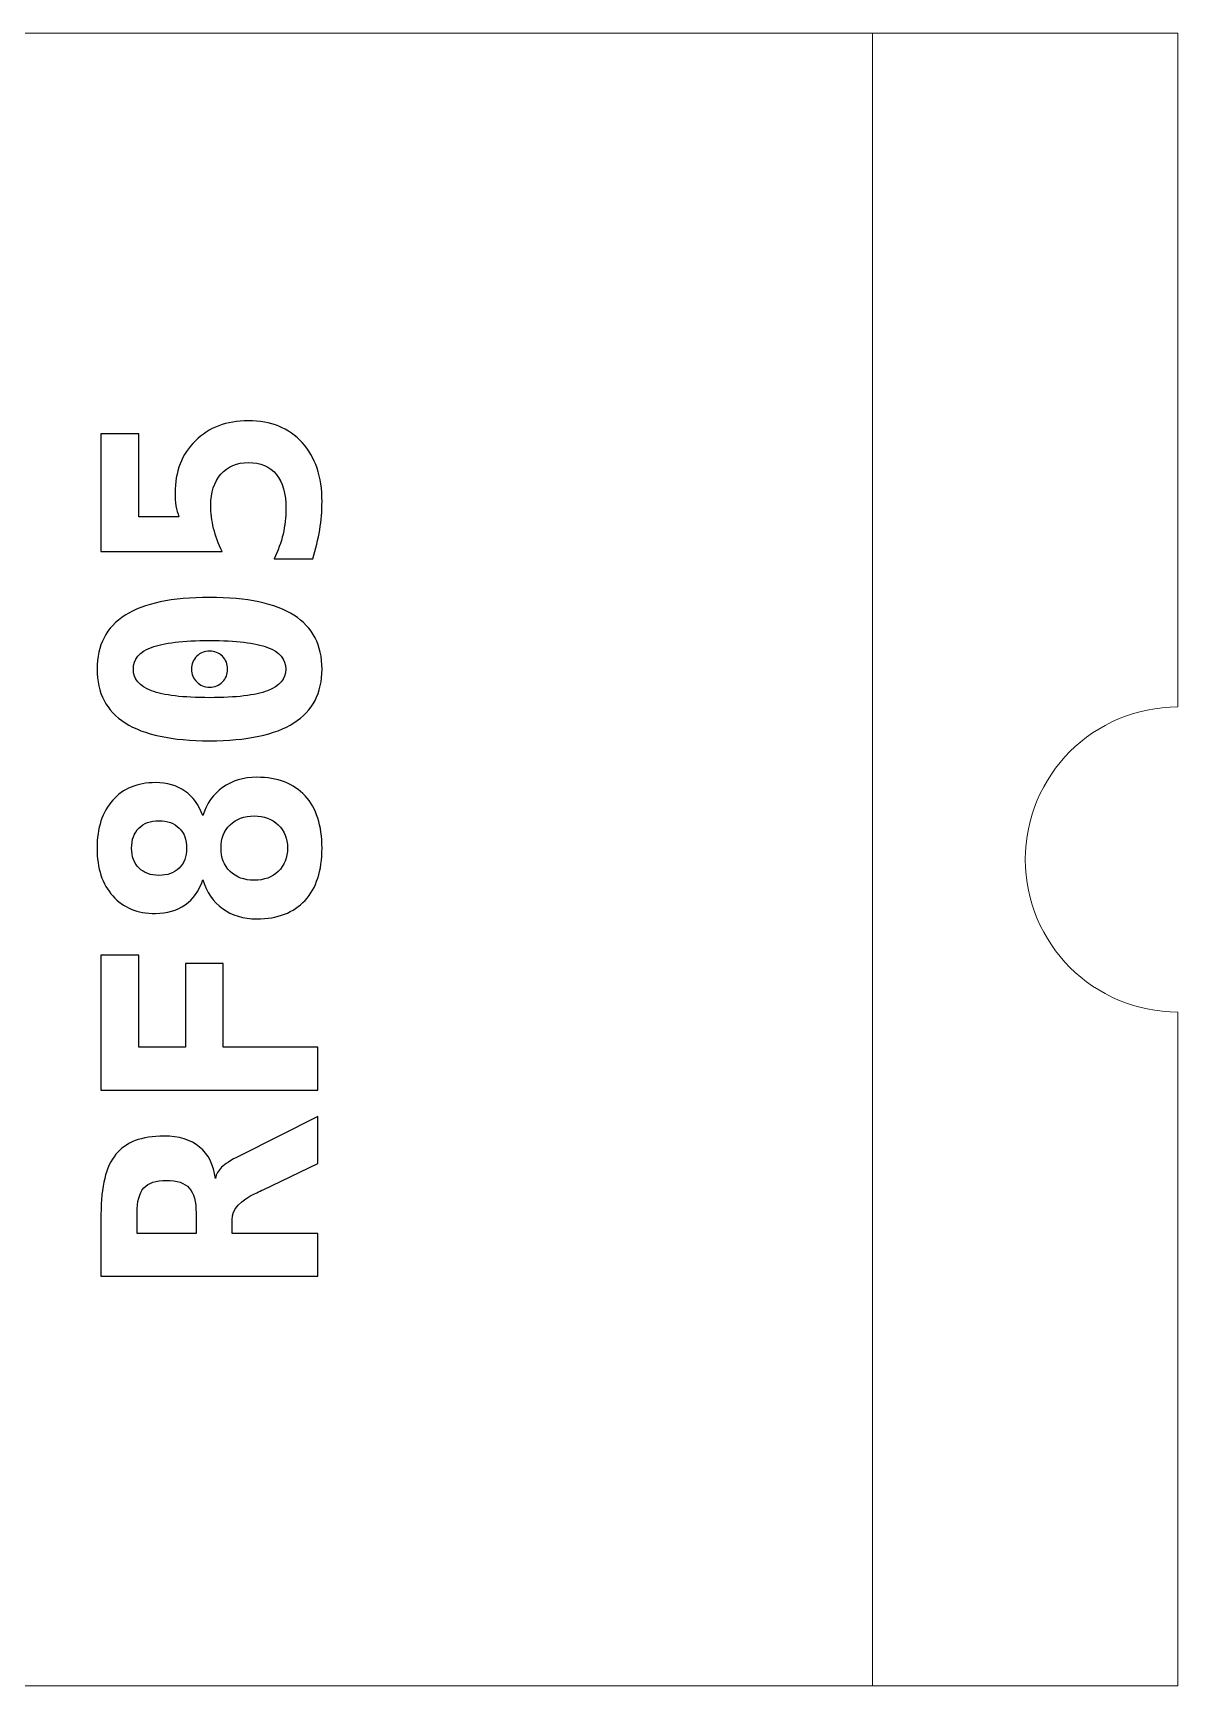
# Model space of a CAD drawing. Header units: centimetres. Extents: x -10.725 to -10.275, y -15.013 to -14.688.
# Drawn here: x -10.5 to -10.275, y -15.0125 to -14.6875 of the extents above; entities that cross this region are included whole.
import ezdxf

# ---------------------------------------------------------------- set-up
doc = ezdxf.new("R2010")
doc.units = ezdxf.units.CM
doc.header["$MEASUREMENT"] = 0
doc.layers.add('Layer 1', color=7, linetype='Continuous')

msp = doc.modelspace()

# ---------------------------------------------------------------- linework, layer by layer
at = {"layer": 'Layer 1', "color": 7, "lineweight": 9}
msp.add_open_spline([(-10.725, -14.68754), (-10.725, -14.68754), (-10.275, -14.68754), (-10.275, -14.68754), (-10.275, -14.68754), (-10.275, -14.68754), (-10.275, -14.82004), (-10.275, -14.82004), (-10.275, -14.82004), (-10.29157, -14.82004), (-10.305, -14.83347), (-10.305, -14.85004), (-10.305, -14.85004), (-10.305, -14.86661), (-10.29157, -14.88004), (-10.275, -14.88004), (-10.275, -14.88004), (-10.275, -14.88004), (-10.275, -15.01254), (-10.275, -15.01254), (-10.275, -15.01254), (-10.275, -15.01254), (-10.725, -15.01254), (-10.725, -15.01254), (-10.725, -15.01254), (-10.725, -15.01254), (-10.725, -14.88004), (-10.725, -14.88004), (-10.725, -14.88004), (-10.70843, -14.88004), (-10.695, -14.86661), (-10.695, -14.85004), (-10.695, -14.85004), (-10.695, -14.83347), (-10.70843, -14.82004), (-10.725, -14.82004), (-10.725, -14.82004), (-10.725, -14.82004), (-10.725, -14.68754), (-10.725, -14.68754)], degree=3, knots=[0, 0, 0, 0, 0.1, 0.1, 0.1, 0.1, 0.2, 0.2, 0.2, 0.2, 0.3, 0.3, 0.3, 0.3, 0.4, 0.4, 0.4, 0.4, 0.5, 0.5, 0.5, 0.5, 0.6, 0.6, 0.6, 0.6, 0.7, 0.7, 0.7, 0.7, 0.8, 0.8, 0.8, 0.8, 0.9, 0.9, 0.9, 0.9, 1, 1, 1, 1], dxfattribs=at)
at = {"layer": 'Layer 1', "color": 250, "lineweight": 9}
msp.add_open_spline([(-10.66502, -14.68754), (-10.66502, -14.68754), (-10.33503, -14.68754), (-10.33503, -14.68754), (-10.33503, -14.68754), (-10.33503, -14.68754), (-10.33503, -15.01254), (-10.33503, -15.01254), (-10.33503, -15.01254), (-10.33503, -15.01254), (-10.66502, -15.01254), (-10.66502, -15.01254), (-10.66502, -15.01254), (-10.66502, -15.01254), (-10.66502, -14.68754), (-10.66502, -14.68754)], degree=3, knots=[0, 0, 0, 0, 0.25, 0.25, 0.25, 0.25, 0.5, 0.5, 0.5, 0.5, 0.75, 0.75, 0.75, 0.75, 1, 1, 1, 1], dxfattribs=at)
at = {"layer": 'Layer 1', "color": 250}
for points, knots in [([(-10.48666, -14.78951), (-10.48666, -14.78951), (-10.48666, -14.76635), (-10.48666, -14.76635), (-10.48666, -14.76635), (-10.48666, -14.76635), (-10.47923, -14.76635), (-10.47923, -14.76635), (-10.47923, -14.76635), (-10.47923, -14.76635), (-10.47923, -14.78268), (-10.47923, -14.78268), (-10.47923, -14.78268), (-10.47923, -14.78268), (-10.47133, -14.78268), (-10.47133, -14.78268), (-10.47133, -14.78268), (-10.47159, -14.782), (-10.47179, -14.78126), (-10.47192, -14.78048), (-10.47192, -14.78048), (-10.47204, -14.7797), (-10.4721, -14.77888), (-10.4721, -14.778), (-10.4721, -14.778), (-10.4721, -14.77378), (-10.47077, -14.77035), (-10.46811, -14.76772), (-10.46811, -14.76772), (-10.46544, -14.7651), (-10.46198, -14.76378), (-10.45771, -14.76378), (-10.45771, -14.76378), (-10.45324, -14.76378), (-10.44971, -14.76521), (-10.44711, -14.76805), (-10.44711, -14.76805), (-10.44451, -14.7709), (-10.44321, -14.77477), (-10.44321, -14.77968), (-10.44321, -14.77968), (-10.44321, -14.78151), (-10.44337, -14.78336), (-10.44367, -14.78522), (-10.44367, -14.78522), (-10.44397, -14.78708), (-10.44443, -14.78899), (-10.44504, -14.79093), (-10.44504, -14.79093), (-10.44504, -14.79093), (-10.45263, -14.79093), (-10.45263, -14.79093), (-10.45263, -14.79093), (-10.45185, -14.78935), (-10.45127, -14.78772), (-10.45088, -14.78607), (-10.45088, -14.78607), (-10.45049, -14.7844), (-10.4503, -14.78272), (-10.4503, -14.78105), (-10.4503, -14.78105), (-10.4503, -14.77809), (-10.45093, -14.77583), (-10.4522, -14.77429), (-10.4522, -14.77429), (-10.45346, -14.77275), (-10.45529, -14.77198), (-10.45771, -14.77198), (-10.45771, -14.77198), (-10.45994, -14.77198), (-10.46172, -14.77275), (-10.46307, -14.77428), (-10.46307, -14.77428), (-10.4644, -14.77581), (-10.46508, -14.77785), (-10.46508, -14.78039), (-10.46508, -14.78039), (-10.46508, -14.78191), (-10.46489, -14.78341), (-10.46452, -14.78493), (-10.46452, -14.78493), (-10.46415, -14.78644), (-10.46359, -14.78797), (-10.46284, -14.78951), (-10.46284, -14.78951), (-10.46284, -14.78951), (-10.48666, -14.78951), (-10.48666, -14.78951)], [0, 0, 0, 0, 0.045455, 0.045455, 0.045455, 0.045455, 0.090909, 0.090909, 0.090909, 0.090909, 0.136364, 0.136364, 0.136364, 0.136364, 0.181818, 0.181818, 0.181818, 0.181818, 0.227273, 0.227273, 0.227273, 0.227273, 0.272727, 0.272727, 0.272727, 0.272727, 0.318182, 0.318182, 0.318182, 0.318182, 0.363636, 0.363636, 0.363636, 0.363636, 0.409091, 0.409091, 0.409091, 0.409091, 0.454545, 0.454545, 0.454545, 0.454545, 0.5, 0.5, 0.5, 0.5, 0.545455, 0.545455, 0.545455, 0.545455, 0.590909, 0.590909, 0.590909, 0.590909, 0.636364, 0.636364, 0.636364, 0.636364, 0.681818, 0.681818, 0.681818, 0.681818, 0.727273, 0.727273, 0.727273, 0.727273, 0.772727, 0.772727, 0.772727, 0.772727, 0.818182, 0.818182, 0.818182, 0.818182, 0.863636, 0.863636, 0.863636, 0.863636, 0.909091, 0.909091, 0.909091, 0.909091, 0.954545, 0.954545, 0.954545, 0.954545, 1, 1, 1, 1]), ([(-10.48666, -14.78951), (-10.48666, -14.78951), (-10.48666, -14.76635), (-10.48666, -14.76635), (-10.48666, -14.76635), (-10.48666, -14.76635), (-10.47923, -14.76635), (-10.47923, -14.76635), (-10.47923, -14.76635), (-10.47923, -14.76635), (-10.47923, -14.78268), (-10.47923, -14.78268), (-10.47923, -14.78268), (-10.47923, -14.78268), (-10.47133, -14.78268), (-10.47133, -14.78268), (-10.47133, -14.78268), (-10.47159, -14.782), (-10.47179, -14.78126), (-10.47192, -14.78048), (-10.47192, -14.78048), (-10.47204, -14.7797), (-10.4721, -14.77888), (-10.4721, -14.778), (-10.4721, -14.778), (-10.4721, -14.77378), (-10.47077, -14.77035), (-10.46811, -14.76772), (-10.46811, -14.76772), (-10.46544, -14.7651), (-10.46198, -14.76378), (-10.45771, -14.76378), (-10.45771, -14.76378), (-10.45324, -14.76378), (-10.44971, -14.76521), (-10.44711, -14.76805), (-10.44711, -14.76805), (-10.44451, -14.7709), (-10.44321, -14.77477), (-10.44321, -14.77968), (-10.44321, -14.77968), (-10.44321, -14.78151), (-10.44337, -14.78336), (-10.44367, -14.78522), (-10.44367, -14.78522), (-10.44397, -14.78708), (-10.44443, -14.78899), (-10.44504, -14.79093), (-10.44504, -14.79093), (-10.44504, -14.79093), (-10.45263, -14.79093), (-10.45263, -14.79093), (-10.45263, -14.79093), (-10.45185, -14.78935), (-10.45127, -14.78772), (-10.45088, -14.78607), (-10.45088, -14.78607), (-10.45049, -14.7844), (-10.4503, -14.78272), (-10.4503, -14.78105), (-10.4503, -14.78105), (-10.4503, -14.77809), (-10.45093, -14.77583), (-10.4522, -14.77429), (-10.4522, -14.77429), (-10.45346, -14.77275), (-10.45529, -14.77198), (-10.45771, -14.77198), (-10.45771, -14.77198), (-10.45994, -14.77198), (-10.46172, -14.77275), (-10.46307, -14.77428), (-10.46307, -14.77428), (-10.4644, -14.77581), (-10.46508, -14.77785), (-10.46508, -14.78039), (-10.46508, -14.78039), (-10.46508, -14.78191), (-10.46489, -14.78341), (-10.46452, -14.78493), (-10.46452, -14.78493), (-10.46415, -14.78644), (-10.46359, -14.78797), (-10.46284, -14.78951), (-10.46284, -14.78951), (-10.46284, -14.78951), (-10.48666, -14.78951), (-10.48666, -14.78951)], [0, 0, 0, 0, 0.045455, 0.045455, 0.045455, 0.045455, 0.090909, 0.090909, 0.090909, 0.090909, 0.136364, 0.136364, 0.136364, 0.136364, 0.181818, 0.181818, 0.181818, 0.181818, 0.227273, 0.227273, 0.227273, 0.227273, 0.272727, 0.272727, 0.272727, 0.272727, 0.318182, 0.318182, 0.318182, 0.318182, 0.363636, 0.363636, 0.363636, 0.363636, 0.409091, 0.409091, 0.409091, 0.409091, 0.454545, 0.454545, 0.454545, 0.454545, 0.5, 0.5, 0.5, 0.5, 0.545455, 0.545455, 0.545455, 0.545455, 0.590909, 0.590909, 0.590909, 0.590909, 0.636364, 0.636364, 0.636364, 0.636364, 0.681818, 0.681818, 0.681818, 0.681818, 0.727273, 0.727273, 0.727273, 0.727273, 0.772727, 0.772727, 0.772727, 0.772727, 0.818182, 0.818182, 0.818182, 0.818182, 0.863636, 0.863636, 0.863636, 0.863636, 0.909091, 0.909091, 0.909091, 0.909091, 0.954545, 0.954545, 0.954545, 0.954545, 1, 1, 1, 1]), ([(-10.46531, -14.82669), (-10.47269, -14.82669), (-10.47822, -14.82552), (-10.4819, -14.82318), (-10.4819, -14.82318), (-10.48559, -14.82084), (-10.48743, -14.81732), (-10.48743, -14.81261), (-10.48743, -14.81261), (-10.48743, -14.8079), (-10.4856, -14.80437), (-10.48192, -14.80202), (-10.48192, -14.80202), (-10.47825, -14.79968), (-10.4727, -14.79851), (-10.46531, -14.79851), (-10.46531, -14.79851), (-10.45792, -14.79851), (-10.45239, -14.79968), (-10.44872, -14.80202), (-10.44872, -14.80202), (-10.44504, -14.80437), (-10.44321, -14.8079), (-10.44321, -14.81261), (-10.44321, -14.81261), (-10.44321, -14.81732), (-10.44505, -14.82084), (-10.44874, -14.82318), (-10.44874, -14.82318), (-10.45242, -14.82552), (-10.45794, -14.82669), (-10.46531, -14.82669)], [0, 0, 0, 0, 0.125, 0.125, 0.125, 0.125, 0.25, 0.25, 0.25, 0.25, 0.375, 0.375, 0.375, 0.375, 0.5, 0.5, 0.5, 0.5, 0.625, 0.625, 0.625, 0.625, 0.75, 0.75, 0.75, 0.75, 0.875, 0.875, 0.875, 0.875, 1, 1, 1, 1]), ([(-10.46531, -14.82669), (-10.47269, -14.82669), (-10.47822, -14.82552), (-10.4819, -14.82318), (-10.4819, -14.82318), (-10.48559, -14.82084), (-10.48743, -14.81732), (-10.48743, -14.81261), (-10.48743, -14.81261), (-10.48743, -14.8079), (-10.4856, -14.80437), (-10.48192, -14.80202), (-10.48192, -14.80202), (-10.47825, -14.79968), (-10.4727, -14.79851), (-10.46531, -14.79851), (-10.46531, -14.79851), (-10.45792, -14.79851), (-10.45239, -14.79968), (-10.44872, -14.80202), (-10.44872, -14.80202), (-10.44504, -14.80437), (-10.44321, -14.8079), (-10.44321, -14.81261), (-10.44321, -14.81261), (-10.44321, -14.81732), (-10.44505, -14.82084), (-10.44874, -14.82318), (-10.44874, -14.82318), (-10.45242, -14.82552), (-10.45794, -14.82669), (-10.46531, -14.82669)], [0, 0, 0, 0, 0.125, 0.125, 0.125, 0.125, 0.25, 0.25, 0.25, 0.25, 0.375, 0.375, 0.375, 0.375, 0.5, 0.5, 0.5, 0.5, 0.625, 0.625, 0.625, 0.625, 0.75, 0.75, 0.75, 0.75, 0.875, 0.875, 0.875, 0.875, 1, 1, 1, 1]), ([(-10.48029, -14.81261), (-10.48029, -14.81456), (-10.47911, -14.81597), (-10.47673, -14.81687), (-10.47673, -14.81687), (-10.47434, -14.81777), (-10.47054, -14.81822), (-10.46531, -14.81822), (-10.46531, -14.81822), (-10.46009, -14.81822), (-10.4563, -14.81777), (-10.45391, -14.81687), (-10.45391, -14.81687), (-10.45153, -14.81597), (-10.45034, -14.81456), (-10.45034, -14.81261), (-10.45034, -14.81261), (-10.45034, -14.81065), (-10.45153, -14.80923), (-10.45391, -14.80834), (-10.45391, -14.80834), (-10.4563, -14.80744), (-10.46009, -14.80699), (-10.46531, -14.80699), (-10.46531, -14.80699), (-10.47054, -14.80699), (-10.47434, -14.80744), (-10.47673, -14.80834), (-10.47673, -14.80834), (-10.47911, -14.80923), (-10.48029, -14.81065), (-10.48029, -14.81261)], [0, 0, 0, 0, 0.125, 0.125, 0.125, 0.125, 0.25, 0.25, 0.25, 0.25, 0.375, 0.375, 0.375, 0.375, 0.5, 0.5, 0.5, 0.5, 0.625, 0.625, 0.625, 0.625, 0.75, 0.75, 0.75, 0.75, 0.875, 0.875, 0.875, 0.875, 1, 1, 1, 1]), ([(-10.48029, -14.81261), (-10.48029, -14.81456), (-10.47911, -14.81597), (-10.47673, -14.81687), (-10.47673, -14.81687), (-10.47434, -14.81777), (-10.47054, -14.81822), (-10.46531, -14.81822), (-10.46531, -14.81822), (-10.46009, -14.81822), (-10.4563, -14.81777), (-10.45391, -14.81687), (-10.45391, -14.81687), (-10.45153, -14.81597), (-10.45034, -14.81456), (-10.45034, -14.81261), (-10.45034, -14.81261), (-10.45034, -14.81065), (-10.45153, -14.80923), (-10.45391, -14.80834), (-10.45391, -14.80834), (-10.4563, -14.80744), (-10.46009, -14.80699), (-10.46531, -14.80699), (-10.46531, -14.80699), (-10.47054, -14.80699), (-10.47434, -14.80744), (-10.47673, -14.80834), (-10.47673, -14.80834), (-10.47911, -14.80923), (-10.48029, -14.81065), (-10.48029, -14.81261)], [0, 0, 0, 0, 0.125, 0.125, 0.125, 0.125, 0.25, 0.25, 0.25, 0.25, 0.375, 0.375, 0.375, 0.375, 0.5, 0.5, 0.5, 0.5, 0.625, 0.625, 0.625, 0.625, 0.75, 0.75, 0.75, 0.75, 0.875, 0.875, 0.875, 0.875, 1, 1, 1, 1]), ([(-10.46531, -14.81616), (-10.46631, -14.81616), (-10.46716, -14.81582), (-10.46784, -14.81513), (-10.46784, -14.81513), (-10.46853, -14.81445), (-10.46888, -14.81361), (-10.46888, -14.81261), (-10.46888, -14.81261), (-10.46888, -14.81161), (-10.46853, -14.81076), (-10.46784, -14.81008), (-10.46784, -14.81008), (-10.46716, -14.80939), (-10.46631, -14.80905), (-10.46531, -14.80905), (-10.46531, -14.80905), (-10.46432, -14.80905), (-10.46348, -14.80939), (-10.4628, -14.81008), (-10.4628, -14.81008), (-10.4621, -14.81076), (-10.46176, -14.81161), (-10.46176, -14.81261), (-10.46176, -14.81261), (-10.46176, -14.81361), (-10.4621, -14.81445), (-10.46278, -14.81513), (-10.46278, -14.81513), (-10.46345, -14.81582), (-10.4643, -14.81616), (-10.46531, -14.81616)], [0, 0, 0, 0, 0.125, 0.125, 0.125, 0.125, 0.25, 0.25, 0.25, 0.25, 0.375, 0.375, 0.375, 0.375, 0.5, 0.5, 0.5, 0.5, 0.625, 0.625, 0.625, 0.625, 0.75, 0.75, 0.75, 0.75, 0.875, 0.875, 0.875, 0.875, 1, 1, 1, 1]), ([(-10.46531, -14.81616), (-10.46631, -14.81616), (-10.46716, -14.81582), (-10.46784, -14.81513), (-10.46784, -14.81513), (-10.46853, -14.81445), (-10.46888, -14.81361), (-10.46888, -14.81261), (-10.46888, -14.81261), (-10.46888, -14.81161), (-10.46853, -14.81076), (-10.46784, -14.81008), (-10.46784, -14.81008), (-10.46716, -14.80939), (-10.46631, -14.80905), (-10.46531, -14.80905), (-10.46531, -14.80905), (-10.46432, -14.80905), (-10.46348, -14.80939), (-10.4628, -14.81008), (-10.4628, -14.81008), (-10.4621, -14.81076), (-10.46176, -14.81161), (-10.46176, -14.81261), (-10.46176, -14.81261), (-10.46176, -14.81361), (-10.4621, -14.81445), (-10.46278, -14.81513), (-10.46278, -14.81513), (-10.46345, -14.81582), (-10.4643, -14.81616), (-10.46531, -14.81616)], [0, 0, 0, 0, 0.125, 0.125, 0.125, 0.125, 0.25, 0.25, 0.25, 0.25, 0.375, 0.375, 0.375, 0.375, 0.5, 0.5, 0.5, 0.5, 0.625, 0.625, 0.625, 0.625, 0.75, 0.75, 0.75, 0.75, 0.875, 0.875, 0.875, 0.875, 1, 1, 1, 1]), ([(-10.46663, -14.85406), (-10.46737, -14.85621), (-10.46853, -14.85785), (-10.47012, -14.85897), (-10.47012, -14.85897), (-10.47171, -14.86009), (-10.47365, -14.86065), (-10.47596, -14.86065), (-10.47596, -14.86065), (-10.4795, -14.86065), (-10.48229, -14.85951), (-10.48435, -14.8572), (-10.48435, -14.8572), (-10.4864, -14.8549), (-10.48743, -14.85177), (-10.48743, -14.8478), (-10.48743, -14.8478), (-10.48743, -14.84383), (-10.4864, -14.84069), (-10.48435, -14.83839), (-10.48435, -14.83839), (-10.48229, -14.83608), (-10.4795, -14.83493), (-10.47596, -14.83493), (-10.47596, -14.83493), (-10.47367, -14.83493), (-10.47174, -14.83549), (-10.47015, -14.83659), (-10.47015, -14.83659), (-10.46856, -14.83769), (-10.46739, -14.8393), (-10.46663, -14.84141), (-10.46663, -14.84141), (-10.4659, -14.83905), (-10.46461, -14.83721), (-10.46274, -14.83588), (-10.46274, -14.83588), (-10.46088, -14.83454), (-10.45864, -14.83388), (-10.45603, -14.83388), (-10.45603, -14.83388), (-10.45194, -14.83388), (-10.44878, -14.83509), (-10.44655, -14.8375), (-10.44655, -14.8375), (-10.44432, -14.83992), (-10.44321, -14.84336), (-10.44321, -14.8478), (-10.44321, -14.8478), (-10.44321, -14.85224), (-10.44432, -14.85567), (-10.44655, -14.85808), (-10.44655, -14.85808), (-10.44878, -14.8605), (-10.45194, -14.86171), (-10.45603, -14.86171), (-10.45603, -14.86171), (-10.45866, -14.86171), (-10.46091, -14.86103), (-10.46277, -14.85968), (-10.46277, -14.85968), (-10.46464, -14.85833), (-10.46592, -14.85646), (-10.46663, -14.85406)], [0, 0, 0, 0, 0.0625, 0.0625, 0.0625, 0.0625, 0.125, 0.125, 0.125, 0.125, 0.1875, 0.1875, 0.1875, 0.1875, 0.25, 0.25, 0.25, 0.25, 0.3125, 0.3125, 0.3125, 0.3125, 0.375, 0.375, 0.375, 0.375, 0.4375, 0.4375, 0.4375, 0.4375, 0.5, 0.5, 0.5, 0.5, 0.5625, 0.5625, 0.5625, 0.5625, 0.625, 0.625, 0.625, 0.625, 0.6875, 0.6875, 0.6875, 0.6875, 0.75, 0.75, 0.75, 0.75, 0.8125, 0.8125, 0.8125, 0.8125, 0.875, 0.875, 0.875, 0.875, 0.9375, 0.9375, 0.9375, 0.9375, 1, 1, 1, 1]), ([(-10.46663, -14.85406), (-10.46737, -14.85621), (-10.46853, -14.85785), (-10.47012, -14.85897), (-10.47012, -14.85897), (-10.47171, -14.86009), (-10.47365, -14.86065), (-10.47596, -14.86065), (-10.47596, -14.86065), (-10.4795, -14.86065), (-10.48229, -14.85951), (-10.48435, -14.8572), (-10.48435, -14.8572), (-10.4864, -14.8549), (-10.48743, -14.85177), (-10.48743, -14.8478), (-10.48743, -14.8478), (-10.48743, -14.84383), (-10.4864, -14.84069), (-10.48435, -14.83839), (-10.48435, -14.83839), (-10.48229, -14.83608), (-10.4795, -14.83493), (-10.47596, -14.83493), (-10.47596, -14.83493), (-10.47367, -14.83493), (-10.47174, -14.83549), (-10.47015, -14.83659), (-10.47015, -14.83659), (-10.46856, -14.83769), (-10.46739, -14.8393), (-10.46663, -14.84141), (-10.46663, -14.84141), (-10.4659, -14.83905), (-10.46461, -14.83721), (-10.46274, -14.83588), (-10.46274, -14.83588), (-10.46088, -14.83454), (-10.45864, -14.83388), (-10.45603, -14.83388), (-10.45603, -14.83388), (-10.45194, -14.83388), (-10.44878, -14.83509), (-10.44655, -14.8375), (-10.44655, -14.8375), (-10.44432, -14.83992), (-10.44321, -14.84336), (-10.44321, -14.8478), (-10.44321, -14.8478), (-10.44321, -14.85224), (-10.44432, -14.85567), (-10.44655, -14.85808), (-10.44655, -14.85808), (-10.44878, -14.8605), (-10.45194, -14.86171), (-10.45603, -14.86171), (-10.45603, -14.86171), (-10.45866, -14.86171), (-10.46091, -14.86103), (-10.46277, -14.85968), (-10.46277, -14.85968), (-10.46464, -14.85833), (-10.46592, -14.85646), (-10.46663, -14.85406)], [0, 0, 0, 0, 0.0625, 0.0625, 0.0625, 0.0625, 0.125, 0.125, 0.125, 0.125, 0.1875, 0.1875, 0.1875, 0.1875, 0.25, 0.25, 0.25, 0.25, 0.3125, 0.3125, 0.3125, 0.3125, 0.375, 0.375, 0.375, 0.375, 0.4375, 0.4375, 0.4375, 0.4375, 0.5, 0.5, 0.5, 0.5, 0.5625, 0.5625, 0.5625, 0.5625, 0.625, 0.625, 0.625, 0.625, 0.6875, 0.6875, 0.6875, 0.6875, 0.75, 0.75, 0.75, 0.75, 0.8125, 0.8125, 0.8125, 0.8125, 0.875, 0.875, 0.875, 0.875, 0.9375, 0.9375, 0.9375, 0.9375, 1, 1, 1, 1]), ([(-10.47527, -14.85317), (-10.4736, -14.85317), (-10.47227, -14.85269), (-10.47129, -14.85173), (-10.47129, -14.85173), (-10.47031, -14.85077), (-10.46982, -14.84946), (-10.46982, -14.8478), (-10.46982, -14.8478), (-10.46982, -14.84614), (-10.47031, -14.84481), (-10.47129, -14.84386), (-10.47129, -14.84386), (-10.47227, -14.84289), (-10.4736, -14.84242), (-10.47527, -14.84242), (-10.47527, -14.84242), (-10.47692, -14.84242), (-10.47823, -14.84289), (-10.47919, -14.84386), (-10.47919, -14.84386), (-10.48016, -14.84481), (-10.48064, -14.84614), (-10.48064, -14.8478), (-10.48064, -14.8478), (-10.48064, -14.84944), (-10.48015, -14.85075), (-10.47918, -14.85172), (-10.47918, -14.85172), (-10.47821, -14.85268), (-10.4769, -14.85317), (-10.47527, -14.85317)], [0, 0, 0, 0, 0.125, 0.125, 0.125, 0.125, 0.25, 0.25, 0.25, 0.25, 0.375, 0.375, 0.375, 0.375, 0.5, 0.5, 0.5, 0.5, 0.625, 0.625, 0.625, 0.625, 0.75, 0.75, 0.75, 0.75, 0.875, 0.875, 0.875, 0.875, 1, 1, 1, 1]), ([(-10.47527, -14.85317), (-10.4736, -14.85317), (-10.47227, -14.85269), (-10.47129, -14.85173), (-10.47129, -14.85173), (-10.47031, -14.85077), (-10.46982, -14.84946), (-10.46982, -14.8478), (-10.46982, -14.8478), (-10.46982, -14.84614), (-10.47031, -14.84481), (-10.47129, -14.84386), (-10.47129, -14.84386), (-10.47227, -14.84289), (-10.4736, -14.84242), (-10.47527, -14.84242), (-10.47527, -14.84242), (-10.47692, -14.84242), (-10.47823, -14.84289), (-10.47919, -14.84386), (-10.47919, -14.84386), (-10.48016, -14.84481), (-10.48064, -14.84614), (-10.48064, -14.8478), (-10.48064, -14.8478), (-10.48064, -14.84944), (-10.48015, -14.85075), (-10.47918, -14.85172), (-10.47918, -14.85172), (-10.47821, -14.85268), (-10.4769, -14.85317), (-10.47527, -14.85317)], [0, 0, 0, 0, 0.125, 0.125, 0.125, 0.125, 0.25, 0.25, 0.25, 0.25, 0.375, 0.375, 0.375, 0.375, 0.5, 0.5, 0.5, 0.5, 0.625, 0.625, 0.625, 0.625, 0.75, 0.75, 0.75, 0.75, 0.875, 0.875, 0.875, 0.875, 1, 1, 1, 1]), ([(-10.46306, -14.8478), (-10.46306, -14.84969), (-10.46246, -14.85121), (-10.46128, -14.85237), (-10.46128, -14.85237), (-10.46009, -14.85353), (-10.45851, -14.85412), (-10.45654, -14.85412), (-10.45654, -14.85412), (-10.45458, -14.85412), (-10.453, -14.85353), (-10.45181, -14.85237), (-10.45181, -14.85237), (-10.45061, -14.85121), (-10.45, -14.84969), (-10.45, -14.8478), (-10.45, -14.8478), (-10.45, -14.84592), (-10.45062, -14.84439), (-10.45183, -14.84322), (-10.45183, -14.84322), (-10.45305, -14.84205), (-10.45462, -14.84147), (-10.45654, -14.84147), (-10.45654, -14.84147), (-10.45851, -14.84147), (-10.46009, -14.84205), (-10.46128, -14.84321), (-10.46128, -14.84321), (-10.46246, -14.84437), (-10.46306, -14.8459), (-10.46306, -14.8478)], [0, 0, 0, 0, 0.125, 0.125, 0.125, 0.125, 0.25, 0.25, 0.25, 0.25, 0.375, 0.375, 0.375, 0.375, 0.5, 0.5, 0.5, 0.5, 0.625, 0.625, 0.625, 0.625, 0.75, 0.75, 0.75, 0.75, 0.875, 0.875, 0.875, 0.875, 1, 1, 1, 1]), ([(-10.46306, -14.8478), (-10.46306, -14.84969), (-10.46246, -14.85121), (-10.46128, -14.85237), (-10.46128, -14.85237), (-10.46009, -14.85353), (-10.45851, -14.85412), (-10.45654, -14.85412), (-10.45654, -14.85412), (-10.45458, -14.85412), (-10.453, -14.85353), (-10.45181, -14.85237), (-10.45181, -14.85237), (-10.45061, -14.85121), (-10.45, -14.84969), (-10.45, -14.8478), (-10.45, -14.8478), (-10.45, -14.84592), (-10.45062, -14.84439), (-10.45183, -14.84322), (-10.45183, -14.84322), (-10.45305, -14.84205), (-10.45462, -14.84147), (-10.45654, -14.84147), (-10.45654, -14.84147), (-10.45851, -14.84147), (-10.46009, -14.84205), (-10.46128, -14.84321), (-10.46128, -14.84321), (-10.46246, -14.84437), (-10.46306, -14.8459), (-10.46306, -14.8478)], [0, 0, 0, 0, 0.125, 0.125, 0.125, 0.125, 0.25, 0.25, 0.25, 0.25, 0.375, 0.375, 0.375, 0.375, 0.5, 0.5, 0.5, 0.5, 0.625, 0.625, 0.625, 0.625, 0.75, 0.75, 0.75, 0.75, 0.875, 0.875, 0.875, 0.875, 1, 1, 1, 1]), ([(-10.47923, -14.86884), (-10.47923, -14.86884), (-10.47923, -14.88697), (-10.47923, -14.88697), (-10.47923, -14.88697), (-10.47923, -14.88697), (-10.47004, -14.88697), (-10.47004, -14.88697), (-10.47004, -14.88697), (-10.47004, -14.88697), (-10.47004, -14.87046), (-10.47004, -14.87046), (-10.47004, -14.87046), (-10.47004, -14.87046), (-10.46262, -14.87046), (-10.46262, -14.87046), (-10.46262, -14.87046), (-10.46262, -14.87046), (-10.46262, -14.88697), (-10.46262, -14.88697), (-10.46262, -14.88697), (-10.46262, -14.88697), (-10.44404, -14.88697), (-10.44404, -14.88697), (-10.44404, -14.88697), (-10.44404, -14.88697), (-10.44404, -14.89539), (-10.44404, -14.89539), (-10.44404, -14.89539), (-10.44404, -14.89539), (-10.48666, -14.89539), (-10.48666, -14.89539), (-10.48666, -14.89539), (-10.48666, -14.89539), (-10.48666, -14.86884), (-10.48666, -14.86884), (-10.48666, -14.86884), (-10.48666, -14.86884), (-10.47923, -14.86884), (-10.47923, -14.86884)], [0, 0, 0, 0, 0.1, 0.1, 0.1, 0.1, 0.2, 0.2, 0.2, 0.2, 0.3, 0.3, 0.3, 0.3, 0.4, 0.4, 0.4, 0.4, 0.5, 0.5, 0.5, 0.5, 0.6, 0.6, 0.6, 0.6, 0.7, 0.7, 0.7, 0.7, 0.8, 0.8, 0.8, 0.8, 0.9, 0.9, 0.9, 0.9, 1, 1, 1, 1]), ([(-10.47923, -14.86884), (-10.47923, -14.86884), (-10.47923, -14.88697), (-10.47923, -14.88697), (-10.47923, -14.88697), (-10.47923, -14.88697), (-10.47004, -14.88697), (-10.47004, -14.88697), (-10.47004, -14.88697), (-10.47004, -14.88697), (-10.47004, -14.87046), (-10.47004, -14.87046), (-10.47004, -14.87046), (-10.47004, -14.87046), (-10.46262, -14.87046), (-10.46262, -14.87046), (-10.46262, -14.87046), (-10.46262, -14.87046), (-10.46262, -14.88697), (-10.46262, -14.88697), (-10.46262, -14.88697), (-10.46262, -14.88697), (-10.44404, -14.88697), (-10.44404, -14.88697), (-10.44404, -14.88697), (-10.44404, -14.88697), (-10.44404, -14.89539), (-10.44404, -14.89539), (-10.44404, -14.89539), (-10.44404, -14.89539), (-10.48666, -14.89539), (-10.48666, -14.89539), (-10.48666, -14.89539), (-10.48666, -14.89539), (-10.48666, -14.86884), (-10.48666, -14.86884), (-10.48666, -14.86884), (-10.48666, -14.86884), (-10.47923, -14.86884), (-10.47923, -14.86884)], [0, 0, 0, 0, 0.1, 0.1, 0.1, 0.1, 0.2, 0.2, 0.2, 0.2, 0.3, 0.3, 0.3, 0.3, 0.4, 0.4, 0.4, 0.4, 0.5, 0.5, 0.5, 0.5, 0.6, 0.6, 0.6, 0.6, 0.7, 0.7, 0.7, 0.7, 0.8, 0.8, 0.8, 0.8, 0.9, 0.9, 0.9, 0.9, 1, 1, 1, 1]), ([(-10.46416, -14.91274), (-10.46399, -14.9119), (-10.46359, -14.91117), (-10.46297, -14.91055), (-10.46297, -14.91055), (-10.46236, -14.90993), (-10.46115, -14.90918), (-10.45937, -14.90828), (-10.45937, -14.90828), (-10.45937, -14.90828), (-10.44404, -14.90057), (-10.44404, -14.90057), (-10.44404, -14.90057), (-10.44404, -14.90057), (-10.44404, -14.90982), (-10.44404, -14.90982), (-10.44404, -14.90982), (-10.44404, -14.90982), (-10.4548, -14.91496), (-10.4548, -14.91496), (-10.4548, -14.91496), (-10.4551, -14.91511), (-10.45552, -14.91532), (-10.45605, -14.91556), (-10.45605, -14.91556), (-10.45927, -14.91706), (-10.46088, -14.91884), (-10.46088, -14.92087), (-10.46088, -14.92087), (-10.46088, -14.92087), (-10.46088, -14.92355), (-10.46088, -14.92355), (-10.46088, -14.92355), (-10.46088, -14.92355), (-10.44404, -14.92355), (-10.44404, -14.92355), (-10.44404, -14.92355), (-10.44404, -14.92355), (-10.44404, -14.93197), (-10.44404, -14.93197), (-10.44404, -14.93197), (-10.44404, -14.93197), (-10.48666, -14.93197), (-10.48666, -14.93197), (-10.48666, -14.93197), (-10.48666, -14.93197), (-10.48666, -14.91981), (-10.48666, -14.91981), (-10.48666, -14.91981), (-10.48666, -14.91433), (-10.48568, -14.9104), (-10.48374, -14.90801), (-10.48374, -14.90801), (-10.48181, -14.90562), (-10.47865, -14.90443), (-10.47426, -14.90443), (-10.47426, -14.90443), (-10.47134, -14.90443), (-10.469, -14.90514), (-10.46727, -14.90657), (-10.46727, -14.90657), (-10.46554, -14.90799), (-10.4645, -14.91005), (-10.46416, -14.91274)], [0, 0, 0, 0, 0.0625, 0.0625, 0.0625, 0.0625, 0.125, 0.125, 0.125, 0.125, 0.1875, 0.1875, 0.1875, 0.1875, 0.25, 0.25, 0.25, 0.25, 0.3125, 0.3125, 0.3125, 0.3125, 0.375, 0.375, 0.375, 0.375, 0.4375, 0.4375, 0.4375, 0.4375, 0.5, 0.5, 0.5, 0.5, 0.5625, 0.5625, 0.5625, 0.5625, 0.625, 0.625, 0.625, 0.625, 0.6875, 0.6875, 0.6875, 0.6875, 0.75, 0.75, 0.75, 0.75, 0.8125, 0.8125, 0.8125, 0.8125, 0.875, 0.875, 0.875, 0.875, 0.9375, 0.9375, 0.9375, 0.9375, 1, 1, 1, 1]), ([(-10.46416, -14.91274), (-10.46399, -14.9119), (-10.46359, -14.91117), (-10.46297, -14.91055), (-10.46297, -14.91055), (-10.46236, -14.90993), (-10.46115, -14.90918), (-10.45937, -14.90828), (-10.45937, -14.90828), (-10.45937, -14.90828), (-10.44404, -14.90057), (-10.44404, -14.90057), (-10.44404, -14.90057), (-10.44404, -14.90057), (-10.44404, -14.90982), (-10.44404, -14.90982), (-10.44404, -14.90982), (-10.44404, -14.90982), (-10.4548, -14.91496), (-10.4548, -14.91496), (-10.4548, -14.91496), (-10.4551, -14.91511), (-10.45552, -14.91532), (-10.45605, -14.91556), (-10.45605, -14.91556), (-10.45927, -14.91706), (-10.46088, -14.91884), (-10.46088, -14.92087), (-10.46088, -14.92087), (-10.46088, -14.92087), (-10.46088, -14.92355), (-10.46088, -14.92355), (-10.46088, -14.92355), (-10.46088, -14.92355), (-10.44404, -14.92355), (-10.44404, -14.92355), (-10.44404, -14.92355), (-10.44404, -14.92355), (-10.44404, -14.93197), (-10.44404, -14.93197), (-10.44404, -14.93197), (-10.44404, -14.93197), (-10.48666, -14.93197), (-10.48666, -14.93197), (-10.48666, -14.93197), (-10.48666, -14.93197), (-10.48666, -14.91981), (-10.48666, -14.91981), (-10.48666, -14.91981), (-10.48666, -14.91433), (-10.48568, -14.9104), (-10.48374, -14.90801), (-10.48374, -14.90801), (-10.48181, -14.90562), (-10.47865, -14.90443), (-10.47426, -14.90443), (-10.47426, -14.90443), (-10.47134, -14.90443), (-10.469, -14.90514), (-10.46727, -14.90657), (-10.46727, -14.90657), (-10.46554, -14.90799), (-10.4645, -14.91005), (-10.46416, -14.91274)], [0, 0, 0, 0, 0.0625, 0.0625, 0.0625, 0.0625, 0.125, 0.125, 0.125, 0.125, 0.1875, 0.1875, 0.1875, 0.1875, 0.25, 0.25, 0.25, 0.25, 0.3125, 0.3125, 0.3125, 0.3125, 0.375, 0.375, 0.375, 0.375, 0.4375, 0.4375, 0.4375, 0.4375, 0.5, 0.5, 0.5, 0.5, 0.5625, 0.5625, 0.5625, 0.5625, 0.625, 0.625, 0.625, 0.625, 0.6875, 0.6875, 0.6875, 0.6875, 0.75, 0.75, 0.75, 0.75, 0.8125, 0.8125, 0.8125, 0.8125, 0.875, 0.875, 0.875, 0.875, 0.9375, 0.9375, 0.9375, 0.9375, 1, 1, 1, 1]), ([(-10.47957, -14.92355), (-10.47957, -14.92355), (-10.46796, -14.92355), (-10.46796, -14.92355), (-10.46796, -14.92355), (-10.46796, -14.92355), (-10.46796, -14.91959), (-10.46796, -14.91959), (-10.46796, -14.91959), (-10.46796, -14.91729), (-10.46841, -14.91563), (-10.46931, -14.91464), (-10.46931, -14.91464), (-10.47022, -14.91363), (-10.47171, -14.91314), (-10.47378, -14.91314), (-10.47378, -14.91314), (-10.47585, -14.91314), (-10.47734, -14.91363), (-10.47823, -14.91462), (-10.47823, -14.91462), (-10.47913, -14.91561), (-10.47957, -14.91727), (-10.47957, -14.91959), (-10.47957, -14.91959), (-10.47957, -14.91959), (-10.47957, -14.92355), (-10.47957, -14.92355)], [0, 0, 0, 0, 0.142857, 0.142857, 0.142857, 0.142857, 0.285714, 0.285714, 0.285714, 0.285714, 0.428571, 0.428571, 0.428571, 0.428571, 0.571429, 0.571429, 0.571429, 0.571429, 0.714286, 0.714286, 0.714286, 0.714286, 0.857143, 0.857143, 0.857143, 0.857143, 1, 1, 1, 1]), ([(-10.47957, -14.92355), (-10.47957, -14.92355), (-10.46796, -14.92355), (-10.46796, -14.92355), (-10.46796, -14.92355), (-10.46796, -14.92355), (-10.46796, -14.91959), (-10.46796, -14.91959), (-10.46796, -14.91959), (-10.46796, -14.91729), (-10.46841, -14.91563), (-10.46931, -14.91464), (-10.46931, -14.91464), (-10.47022, -14.91363), (-10.47171, -14.91314), (-10.47378, -14.91314), (-10.47378, -14.91314), (-10.47585, -14.91314), (-10.47734, -14.91363), (-10.47823, -14.91462), (-10.47823, -14.91462), (-10.47913, -14.91561), (-10.47957, -14.91727), (-10.47957, -14.91959), (-10.47957, -14.91959), (-10.47957, -14.91959), (-10.47957, -14.92355), (-10.47957, -14.92355)], [0, 0, 0, 0, 0.142857, 0.142857, 0.142857, 0.142857, 0.285714, 0.285714, 0.285714, 0.285714, 0.428571, 0.428571, 0.428571, 0.428571, 0.571429, 0.571429, 0.571429, 0.571429, 0.714286, 0.714286, 0.714286, 0.714286, 0.857143, 0.857143, 0.857143, 0.857143, 1, 1, 1, 1])]:
    msp.add_open_spline(points, degree=3, knots=knots, dxfattribs=at)
at = {"layer": 'Layer 1', "color": 7, "lineweight": 20}
for points, knots in [([(-10.48666, -14.78951), (-10.48666, -14.78951), (-10.48666, -14.76635), (-10.48666, -14.76635), (-10.48666, -14.76635), (-10.48666, -14.76635), (-10.47923, -14.76635), (-10.47923, -14.76635), (-10.47923, -14.76635), (-10.47923, -14.76635), (-10.47923, -14.78268), (-10.47923, -14.78268), (-10.47923, -14.78268), (-10.47923, -14.78268), (-10.47133, -14.78268), (-10.47133, -14.78268), (-10.47133, -14.78268), (-10.47159, -14.782), (-10.47179, -14.78126), (-10.47192, -14.78048), (-10.47192, -14.78048), (-10.47204, -14.7797), (-10.4721, -14.77888), (-10.4721, -14.778), (-10.4721, -14.778), (-10.4721, -14.77378), (-10.47077, -14.77035), (-10.46811, -14.76772), (-10.46811, -14.76772), (-10.46544, -14.7651), (-10.46198, -14.76378), (-10.45771, -14.76378), (-10.45771, -14.76378), (-10.45324, -14.76378), (-10.44971, -14.76521), (-10.44711, -14.76805), (-10.44711, -14.76805), (-10.44451, -14.7709), (-10.44321, -14.77477), (-10.44321, -14.77968), (-10.44321, -14.77968), (-10.44321, -14.78151), (-10.44337, -14.78336), (-10.44367, -14.78522), (-10.44367, -14.78522), (-10.44397, -14.78708), (-10.44443, -14.78899), (-10.44504, -14.79093), (-10.44504, -14.79093), (-10.44504, -14.79093), (-10.45263, -14.79093), (-10.45263, -14.79093), (-10.45263, -14.79093), (-10.45185, -14.78935), (-10.45127, -14.78772), (-10.45088, -14.78607), (-10.45088, -14.78607), (-10.45049, -14.7844), (-10.4503, -14.78272), (-10.4503, -14.78105), (-10.4503, -14.78105), (-10.4503, -14.77809), (-10.45093, -14.77583), (-10.4522, -14.77429), (-10.4522, -14.77429), (-10.45346, -14.77275), (-10.45529, -14.77198), (-10.45771, -14.77198), (-10.45771, -14.77198), (-10.45994, -14.77198), (-10.46172, -14.77275), (-10.46307, -14.77428), (-10.46307, -14.77428), (-10.4644, -14.77581), (-10.46508, -14.77785), (-10.46508, -14.78039), (-10.46508, -14.78039), (-10.46508, -14.78191), (-10.46489, -14.78341), (-10.46452, -14.78493), (-10.46452, -14.78493), (-10.46415, -14.78644), (-10.46359, -14.78797), (-10.46284, -14.78951), (-10.46284, -14.78951), (-10.46284, -14.78951), (-10.48666, -14.78951), (-10.48666, -14.78951)], [0, 0, 0, 0, 0.045455, 0.045455, 0.045455, 0.045455, 0.090909, 0.090909, 0.090909, 0.090909, 0.136364, 0.136364, 0.136364, 0.136364, 0.181818, 0.181818, 0.181818, 0.181818, 0.227273, 0.227273, 0.227273, 0.227273, 0.272727, 0.272727, 0.272727, 0.272727, 0.318182, 0.318182, 0.318182, 0.318182, 0.363636, 0.363636, 0.363636, 0.363636, 0.409091, 0.409091, 0.409091, 0.409091, 0.454545, 0.454545, 0.454545, 0.454545, 0.5, 0.5, 0.5, 0.5, 0.545455, 0.545455, 0.545455, 0.545455, 0.590909, 0.590909, 0.590909, 0.590909, 0.636364, 0.636364, 0.636364, 0.636364, 0.681818, 0.681818, 0.681818, 0.681818, 0.727273, 0.727273, 0.727273, 0.727273, 0.772727, 0.772727, 0.772727, 0.772727, 0.818182, 0.818182, 0.818182, 0.818182, 0.863636, 0.863636, 0.863636, 0.863636, 0.909091, 0.909091, 0.909091, 0.909091, 0.954545, 0.954545, 0.954545, 0.954545, 1, 1, 1, 1]), ([(-10.46531, -14.82669), (-10.47269, -14.82669), (-10.47822, -14.82552), (-10.4819, -14.82318), (-10.4819, -14.82318), (-10.48559, -14.82084), (-10.48743, -14.81732), (-10.48743, -14.81261), (-10.48743, -14.81261), (-10.48743, -14.8079), (-10.4856, -14.80437), (-10.48192, -14.80202), (-10.48192, -14.80202), (-10.47825, -14.79968), (-10.4727, -14.79851), (-10.46531, -14.79851), (-10.46531, -14.79851), (-10.45792, -14.79851), (-10.45239, -14.79968), (-10.44872, -14.80202), (-10.44872, -14.80202), (-10.44504, -14.80437), (-10.44321, -14.8079), (-10.44321, -14.81261), (-10.44321, -14.81261), (-10.44321, -14.81732), (-10.44505, -14.82084), (-10.44874, -14.82318), (-10.44874, -14.82318), (-10.45242, -14.82552), (-10.45794, -14.82669), (-10.46531, -14.82669)], [0, 0, 0, 0, 0.125, 0.125, 0.125, 0.125, 0.25, 0.25, 0.25, 0.25, 0.375, 0.375, 0.375, 0.375, 0.5, 0.5, 0.5, 0.5, 0.625, 0.625, 0.625, 0.625, 0.75, 0.75, 0.75, 0.75, 0.875, 0.875, 0.875, 0.875, 1, 1, 1, 1]), ([(-10.48029, -14.81261), (-10.48029, -14.81456), (-10.47911, -14.81597), (-10.47673, -14.81687), (-10.47673, -14.81687), (-10.47434, -14.81777), (-10.47054, -14.81822), (-10.46531, -14.81822), (-10.46531, -14.81822), (-10.46009, -14.81822), (-10.4563, -14.81777), (-10.45391, -14.81687), (-10.45391, -14.81687), (-10.45153, -14.81597), (-10.45034, -14.81456), (-10.45034, -14.81261), (-10.45034, -14.81261), (-10.45034, -14.81065), (-10.45153, -14.80923), (-10.45391, -14.80834), (-10.45391, -14.80834), (-10.4563, -14.80744), (-10.46009, -14.80699), (-10.46531, -14.80699), (-10.46531, -14.80699), (-10.47054, -14.80699), (-10.47434, -14.80744), (-10.47673, -14.80834), (-10.47673, -14.80834), (-10.47911, -14.80923), (-10.48029, -14.81065), (-10.48029, -14.81261)], [0, 0, 0, 0, 0.125, 0.125, 0.125, 0.125, 0.25, 0.25, 0.25, 0.25, 0.375, 0.375, 0.375, 0.375, 0.5, 0.5, 0.5, 0.5, 0.625, 0.625, 0.625, 0.625, 0.75, 0.75, 0.75, 0.75, 0.875, 0.875, 0.875, 0.875, 1, 1, 1, 1]), ([(-10.46531, -14.81616), (-10.46631, -14.81616), (-10.46716, -14.81582), (-10.46784, -14.81513), (-10.46784, -14.81513), (-10.46853, -14.81445), (-10.46888, -14.81361), (-10.46888, -14.81261), (-10.46888, -14.81261), (-10.46888, -14.81161), (-10.46853, -14.81076), (-10.46784, -14.81008), (-10.46784, -14.81008), (-10.46716, -14.80939), (-10.46631, -14.80905), (-10.46531, -14.80905), (-10.46531, -14.80905), (-10.46432, -14.80905), (-10.46348, -14.80939), (-10.4628, -14.81008), (-10.4628, -14.81008), (-10.4621, -14.81076), (-10.46176, -14.81161), (-10.46176, -14.81261), (-10.46176, -14.81261), (-10.46176, -14.81361), (-10.4621, -14.81445), (-10.46278, -14.81513), (-10.46278, -14.81513), (-10.46345, -14.81582), (-10.4643, -14.81616), (-10.46531, -14.81616)], [0, 0, 0, 0, 0.125, 0.125, 0.125, 0.125, 0.25, 0.25, 0.25, 0.25, 0.375, 0.375, 0.375, 0.375, 0.5, 0.5, 0.5, 0.5, 0.625, 0.625, 0.625, 0.625, 0.75, 0.75, 0.75, 0.75, 0.875, 0.875, 0.875, 0.875, 1, 1, 1, 1]), ([(-10.46663, -14.85406), (-10.46737, -14.85621), (-10.46853, -14.85785), (-10.47012, -14.85897), (-10.47012, -14.85897), (-10.47171, -14.86009), (-10.47365, -14.86065), (-10.47596, -14.86065), (-10.47596, -14.86065), (-10.4795, -14.86065), (-10.48229, -14.85951), (-10.48435, -14.8572), (-10.48435, -14.8572), (-10.4864, -14.8549), (-10.48743, -14.85177), (-10.48743, -14.8478), (-10.48743, -14.8478), (-10.48743, -14.84383), (-10.4864, -14.84069), (-10.48435, -14.83839), (-10.48435, -14.83839), (-10.48229, -14.83608), (-10.4795, -14.83493), (-10.47596, -14.83493), (-10.47596, -14.83493), (-10.47367, -14.83493), (-10.47174, -14.83549), (-10.47015, -14.83659), (-10.47015, -14.83659), (-10.46856, -14.83769), (-10.46739, -14.8393), (-10.46663, -14.84141), (-10.46663, -14.84141), (-10.4659, -14.83905), (-10.46461, -14.83721), (-10.46274, -14.83588), (-10.46274, -14.83588), (-10.46088, -14.83454), (-10.45864, -14.83388), (-10.45603, -14.83388), (-10.45603, -14.83388), (-10.45194, -14.83388), (-10.44878, -14.83509), (-10.44655, -14.8375), (-10.44655, -14.8375), (-10.44432, -14.83992), (-10.44321, -14.84336), (-10.44321, -14.8478), (-10.44321, -14.8478), (-10.44321, -14.85224), (-10.44432, -14.85567), (-10.44655, -14.85808), (-10.44655, -14.85808), (-10.44878, -14.8605), (-10.45194, -14.86171), (-10.45603, -14.86171), (-10.45603, -14.86171), (-10.45866, -14.86171), (-10.46091, -14.86103), (-10.46277, -14.85968), (-10.46277, -14.85968), (-10.46464, -14.85833), (-10.46592, -14.85646), (-10.46663, -14.85406)], [0, 0, 0, 0, 0.0625, 0.0625, 0.0625, 0.0625, 0.125, 0.125, 0.125, 0.125, 0.1875, 0.1875, 0.1875, 0.1875, 0.25, 0.25, 0.25, 0.25, 0.3125, 0.3125, 0.3125, 0.3125, 0.375, 0.375, 0.375, 0.375, 0.4375, 0.4375, 0.4375, 0.4375, 0.5, 0.5, 0.5, 0.5, 0.5625, 0.5625, 0.5625, 0.5625, 0.625, 0.625, 0.625, 0.625, 0.6875, 0.6875, 0.6875, 0.6875, 0.75, 0.75, 0.75, 0.75, 0.8125, 0.8125, 0.8125, 0.8125, 0.875, 0.875, 0.875, 0.875, 0.9375, 0.9375, 0.9375, 0.9375, 1, 1, 1, 1]), ([(-10.47527, -14.85317), (-10.4736, -14.85317), (-10.47227, -14.85269), (-10.47129, -14.85173), (-10.47129, -14.85173), (-10.47031, -14.85077), (-10.46982, -14.84946), (-10.46982, -14.8478), (-10.46982, -14.8478), (-10.46982, -14.84614), (-10.47031, -14.84481), (-10.47129, -14.84386), (-10.47129, -14.84386), (-10.47227, -14.84289), (-10.4736, -14.84242), (-10.47527, -14.84242), (-10.47527, -14.84242), (-10.47692, -14.84242), (-10.47823, -14.84289), (-10.47919, -14.84386), (-10.47919, -14.84386), (-10.48016, -14.84481), (-10.48064, -14.84614), (-10.48064, -14.8478), (-10.48064, -14.8478), (-10.48064, -14.84944), (-10.48015, -14.85075), (-10.47918, -14.85172), (-10.47918, -14.85172), (-10.47821, -14.85268), (-10.4769, -14.85317), (-10.47527, -14.85317)], [0, 0, 0, 0, 0.125, 0.125, 0.125, 0.125, 0.25, 0.25, 0.25, 0.25, 0.375, 0.375, 0.375, 0.375, 0.5, 0.5, 0.5, 0.5, 0.625, 0.625, 0.625, 0.625, 0.75, 0.75, 0.75, 0.75, 0.875, 0.875, 0.875, 0.875, 1, 1, 1, 1]), ([(-10.46306, -14.8478), (-10.46306, -14.84969), (-10.46246, -14.85121), (-10.46128, -14.85237), (-10.46128, -14.85237), (-10.46009, -14.85353), (-10.45851, -14.85412), (-10.45654, -14.85412), (-10.45654, -14.85412), (-10.45458, -14.85412), (-10.453, -14.85353), (-10.45181, -14.85237), (-10.45181, -14.85237), (-10.45061, -14.85121), (-10.45, -14.84969), (-10.45, -14.8478), (-10.45, -14.8478), (-10.45, -14.84592), (-10.45062, -14.84439), (-10.45183, -14.84322), (-10.45183, -14.84322), (-10.45305, -14.84205), (-10.45462, -14.84147), (-10.45654, -14.84147), (-10.45654, -14.84147), (-10.45851, -14.84147), (-10.46009, -14.84205), (-10.46128, -14.84321), (-10.46128, -14.84321), (-10.46246, -14.84437), (-10.46306, -14.8459), (-10.46306, -14.8478)], [0, 0, 0, 0, 0.125, 0.125, 0.125, 0.125, 0.25, 0.25, 0.25, 0.25, 0.375, 0.375, 0.375, 0.375, 0.5, 0.5, 0.5, 0.5, 0.625, 0.625, 0.625, 0.625, 0.75, 0.75, 0.75, 0.75, 0.875, 0.875, 0.875, 0.875, 1, 1, 1, 1]), ([(-10.47923, -14.86884), (-10.47923, -14.86884), (-10.47923, -14.88697), (-10.47923, -14.88697), (-10.47923, -14.88697), (-10.47923, -14.88697), (-10.47004, -14.88697), (-10.47004, -14.88697), (-10.47004, -14.88697), (-10.47004, -14.88697), (-10.47004, -14.87046), (-10.47004, -14.87046), (-10.47004, -14.87046), (-10.47004, -14.87046), (-10.46262, -14.87046), (-10.46262, -14.87046), (-10.46262, -14.87046), (-10.46262, -14.87046), (-10.46262, -14.88697), (-10.46262, -14.88697), (-10.46262, -14.88697), (-10.46262, -14.88697), (-10.44404, -14.88697), (-10.44404, -14.88697), (-10.44404, -14.88697), (-10.44404, -14.88697), (-10.44404, -14.89539), (-10.44404, -14.89539), (-10.44404, -14.89539), (-10.44404, -14.89539), (-10.48666, -14.89539), (-10.48666, -14.89539), (-10.48666, -14.89539), (-10.48666, -14.89539), (-10.48666, -14.86884), (-10.48666, -14.86884), (-10.48666, -14.86884), (-10.48666, -14.86884), (-10.47923, -14.86884), (-10.47923, -14.86884)], [0, 0, 0, 0, 0.1, 0.1, 0.1, 0.1, 0.2, 0.2, 0.2, 0.2, 0.3, 0.3, 0.3, 0.3, 0.4, 0.4, 0.4, 0.4, 0.5, 0.5, 0.5, 0.5, 0.6, 0.6, 0.6, 0.6, 0.7, 0.7, 0.7, 0.7, 0.8, 0.8, 0.8, 0.8, 0.9, 0.9, 0.9, 0.9, 1, 1, 1, 1]), ([(-10.46416, -14.91274), (-10.46399, -14.9119), (-10.46359, -14.91117), (-10.46297, -14.91055), (-10.46297, -14.91055), (-10.46236, -14.90993), (-10.46115, -14.90918), (-10.45937, -14.90828), (-10.45937, -14.90828), (-10.45937, -14.90828), (-10.44404, -14.90057), (-10.44404, -14.90057), (-10.44404, -14.90057), (-10.44404, -14.90057), (-10.44404, -14.90982), (-10.44404, -14.90982), (-10.44404, -14.90982), (-10.44404, -14.90982), (-10.4548, -14.91496), (-10.4548, -14.91496), (-10.4548, -14.91496), (-10.4551, -14.91511), (-10.45552, -14.91532), (-10.45605, -14.91556), (-10.45605, -14.91556), (-10.45927, -14.91706), (-10.46088, -14.91884), (-10.46088, -14.92087), (-10.46088, -14.92087), (-10.46088, -14.92087), (-10.46088, -14.92355), (-10.46088, -14.92355), (-10.46088, -14.92355), (-10.46088, -14.92355), (-10.44404, -14.92355), (-10.44404, -14.92355), (-10.44404, -14.92355), (-10.44404, -14.92355), (-10.44404, -14.93197), (-10.44404, -14.93197), (-10.44404, -14.93197), (-10.44404, -14.93197), (-10.48666, -14.93197), (-10.48666, -14.93197), (-10.48666, -14.93197), (-10.48666, -14.93197), (-10.48666, -14.91981), (-10.48666, -14.91981), (-10.48666, -14.91981), (-10.48666, -14.91433), (-10.48568, -14.9104), (-10.48374, -14.90801), (-10.48374, -14.90801), (-10.48181, -14.90562), (-10.47865, -14.90443), (-10.47426, -14.90443), (-10.47426, -14.90443), (-10.47134, -14.90443), (-10.469, -14.90514), (-10.46727, -14.90657), (-10.46727, -14.90657), (-10.46554, -14.90799), (-10.4645, -14.91005), (-10.46416, -14.91274)], [0, 0, 0, 0, 0.0625, 0.0625, 0.0625, 0.0625, 0.125, 0.125, 0.125, 0.125, 0.1875, 0.1875, 0.1875, 0.1875, 0.25, 0.25, 0.25, 0.25, 0.3125, 0.3125, 0.3125, 0.3125, 0.375, 0.375, 0.375, 0.375, 0.4375, 0.4375, 0.4375, 0.4375, 0.5, 0.5, 0.5, 0.5, 0.5625, 0.5625, 0.5625, 0.5625, 0.625, 0.625, 0.625, 0.625, 0.6875, 0.6875, 0.6875, 0.6875, 0.75, 0.75, 0.75, 0.75, 0.8125, 0.8125, 0.8125, 0.8125, 0.875, 0.875, 0.875, 0.875, 0.9375, 0.9375, 0.9375, 0.9375, 1, 1, 1, 1]), ([(-10.47957, -14.92355), (-10.47957, -14.92355), (-10.46796, -14.92355), (-10.46796, -14.92355), (-10.46796, -14.92355), (-10.46796, -14.92355), (-10.46796, -14.91959), (-10.46796, -14.91959), (-10.46796, -14.91959), (-10.46796, -14.91729), (-10.46841, -14.91563), (-10.46931, -14.91464), (-10.46931, -14.91464), (-10.47022, -14.91363), (-10.47171, -14.91314), (-10.47378, -14.91314), (-10.47378, -14.91314), (-10.47585, -14.91314), (-10.47734, -14.91363), (-10.47823, -14.91462), (-10.47823, -14.91462), (-10.47913, -14.91561), (-10.47957, -14.91727), (-10.47957, -14.91959), (-10.47957, -14.91959), (-10.47957, -14.91959), (-10.47957, -14.92355), (-10.47957, -14.92355)], [0, 0, 0, 0, 0.142857, 0.142857, 0.142857, 0.142857, 0.285714, 0.285714, 0.285714, 0.285714, 0.428571, 0.428571, 0.428571, 0.428571, 0.571429, 0.571429, 0.571429, 0.571429, 0.714286, 0.714286, 0.714286, 0.714286, 0.857143, 0.857143, 0.857143, 0.857143, 1, 1, 1, 1])]:
    msp.add_open_spline(points, degree=3, knots=knots, dxfattribs=at)

doc.saveas('drawing.dxf')
